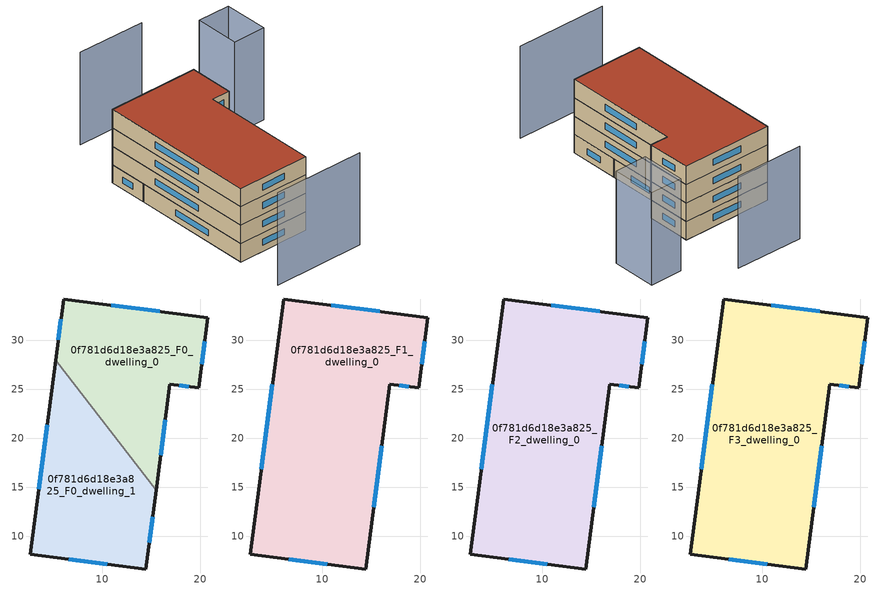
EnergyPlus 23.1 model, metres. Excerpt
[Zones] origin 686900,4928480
0f781d6d18e3a825_F0_dwelling_0
 floor ground (EU_floor_Construction): 15.49,14.67 16.9,25.52 19.82,25.14 20.74,32.31 6.05,34.21 5.24,27.97 z0
 wall outside (EU_wall_Construction): 5.24,27.97 6.05,34.21 20.74,32.31 19.82,25.14 16.9,25.52 15.49,14.67 z0:3
 wall to 0f781d6d18e3a825_F0_dwelling_1 (EU_wall_Construction): 15.49,14.67 5.24,27.97 z0:3
 window (EU_Window_Construction): 5.51,30.05 5.78,32.13 / 10.94,33.58 15.85,32.95 / 20.44,29.92 20.13,27.53 / 18.85,25.27 17.87,25.4 / 16.43,21.91 15.96,18.29 z1:2
0f781d6d18e3a825_F0_dwelling_1
 floor ground (EU_floor_Construction): 14.45,6.65 15.49,14.67 5.24,27.97 2.68,8.17 z0
 wall outside (EU_wall_Construction): 15.49,14.67 14.45,6.65 2.68,8.17 5.24,27.97 z0:3
 window (EU_Window_Construction): 15.15,12 14.8,9.33 / 10.53,7.16 6.6,7.67 / 3.53,14.77 4.38,21.37 z1:2
0f781d6d18e3a825_F1_dwelling_0
 floor to 0f781d6d18e3a825_F0_dwelling_0 (EU_floor_Construction): 15.49,14.67 16.9,25.52 19.82,25.14 20.74,32.31 6.04,34.21 5.24,27.97 z3
 floor to 0f781d6d18e3a825_F0_dwelling_1 (EU_floor_Construction): 14.45,6.65 15.49,14.67 5.24,27.97 2.67,8.17 z3
 wall outside (EU_wall_Construction): 16.9,25.52 14.45,6.65 2.68,8.17 6.05,34.21 20.74,32.31 19.82,25.14 16.9,25.52 z3:6
 window (EU_Window_Construction): 16.08,19.23 15.27,12.94 / 10.53,7.16 6.6,7.67 / 3.8,16.85 4.92,25.53 / 10.94,33.58 15.85,32.95 / 20.44,29.92 20.13,27.53 / 18.85,25.27 17.87,25.4 z4:5
0f781d6d18e3a825_F2_dwelling_0
 floor to 0f781d6d18e3a825_F1_dwelling_0 (EU_floor_Construction): 14.45,6.65 16.9,25.52 19.82,25.14 20.74,32.31 6.04,34.21 2.67,8.17 z6
 wall outside (EU_wall_Construction): 16.9,25.52 14.45,6.65 2.68,8.17 6.05,34.21 20.74,32.31 19.82,25.14 16.9,25.52 z6:9
 window (EU_Window_Construction): 16.08,19.23 15.27,12.94 / 10.53,7.16 6.6,7.67 / 3.8,16.85 4.92,25.53 / 10.94,33.58 15.85,32.95 / 20.44,29.92 20.13,27.53 / 18.85,25.27 17.87,25.4 z7:8
0f781d6d18e3a825_F3_dwelling_0
 floor to 0f781d6d18e3a825_F2_dwelling_0 (EU_floor_Construction): 14.45,6.65 16.9,25.52 19.82,25.14 20.74,32.31 6.04,34.21 2.67,8.17 z9
 wall outside (EU_wall_Construction): 16.9,25.52 14.45,6.65 2.68,8.17 6.05,34.21 20.74,32.31 19.82,25.14 16.9,25.52 z9:12
 window (EU_Window_Construction): 16.08,19.23 15.27,12.94 / 10.53,7.16 6.6,7.67 / 3.8,16.85 4.92,25.53 / 10.94,33.58 15.85,32.95 / 20.44,29.92 20.13,27.53 / 18.85,25.27 17.87,25.4 z10:11
 roof outside (EU_roof_Construction): 20.74,32.31 19.82,25.14 16.9,25.52 14.45,6.65 2.68,8.17 6.05,34.21 z12
shading: 1.68,0.72 16.54,-1.21 / 21.38,42.19 10.37,43.72 / 26.05,29.51 26.97,36.67 / 26.97,36.67 32.24,36 / 32.24,36 31.33,28.84 / 31.33,28.84 26.05,29.51 z0:15
[Building]
EU S2 Campaign: North Axis=0; Terrain=City; Solar Distribution=FullExterior
[Site:Location]
Bologna: Latitude=44.5; Longitude=11.25; Time Zone=1; Elevation=37
[SizingPeriod:WeatherFileDays]
AnnualSizingPeriod: Begin Month=1; Begin Day of Month=1; End Month=12; End Day of Month=31; Day of Week for Start Day=Monday; Use Weather File Daylight Saving Period=No; Use Weather File Rain and Snow Indicators=No
[MATERIAL]
EU_InternalMass_Material: Roughness=MediumRough; Thickness=0.1; Conductivity=1; Density=1800; Specific Heat=900; Thermal Absorptance=0.9; Solar Absorptance=0.7; Visible Absorptance=0.7
[MATERIAL:NOMASS] Roughness=MediumRough; Thermal Absorptance=0.9; Solar Absorptance=0.7; Visible Absorptance=0.7
Name | Thermal Resistance
EU_wall_NoMass | 0.937881
EU_roof_NoMass | 0.548572
EU_floor_NoMass | 0.71348
[WINDOWMATERIAL:SIMPLEGLAZINGSYSTEM]
EU_Window_SimpleGlazing: UFactor=4.25633; Solar Heat Gain Coefficient=0.85; Visible Transmittance=0.85
[CONSTRUCTION]
EU_wall_Construction: EU_wall_NoMass
EU_roof_Construction: EU_roof_NoMass
EU_floor_Construction: EU_floor_NoMass
EU_InternalMass_Construction: EU_InternalMass_Material
EU_Window_Construction: EU_Window_SimpleGlazing
[ZONE] Type=1; Multiplier=1; Ceiling Height=autocalculate; Floor Area=autocalculate; Part of Total Floor Area=Yes
Name | Volume
0f781d6d18e3a825_F0_dwelling_0 | 499.759
0f781d6d18e3a825_F1_dwelling_0; 0f781d6d18e3a825_F2_dwelling_0; 0f781d6d18e3a825_F3_dwelling_0 | 999.441
0f781d6d18e3a825_F0_dwelling_1 | 499.708
[INTERNALMASS] Construction=EU_InternalMass_Construction
Name | Zone or ZoneList | Surface Area
0f781d6d18e3a825_F0_dwelling_0_EU_InternalMass | 0f781d6d18e3a825_F0_dwelling_0 | 166.586
0f781d6d18e3a825_F0_dwelling_1_EU_InternalMass | 0f781d6d18e3a825_F0_dwelling_1 | 166.569
0f781d6d18e3a825_F1_dwelling_0_EU_InternalMass | 0f781d6d18e3a825_F1_dwelling_0 | 333.147
0f781d6d18e3a825_F2_dwelling_0_EU_InternalMass | 0f781d6d18e3a825_F2_dwelling_0 | 333.147
0f781d6d18e3a825_F3_dwelling_0_EU_InternalMass | 0f781d6d18e3a825_F3_dwelling_0 | 333.147
[OTHEREQUIPMENT] Fuel Type=Electricity; Design Level Calculation Method=Watts/Area; Power per Zone Floor Area=1; Fraction Latent=0; Fraction Radiant=0; Fraction Lost=0; Carbon Dioxide Generation Rate=0; EndUse Subcategory=EU_Step8_InternalGains
Name | Zone or ZoneList or Space or SpaceList | Schedule
EU_Step8_InternalGain_0f781d6d18e3a825_F0_dwelling_0_f000 | 0f781d6d18e3a825_F0_dwelling_0 | EU_Step8_GainSchedule_0f781d6d18e3a825_F0_dwelling_0_f000
EU_Step8_InternalGain_0f781d6d18e3a825_F0_dwelling_1_f000 | 0f781d6d18e3a825_F0_dwelling_1 | EU_Step8_GainSchedule_0f781d6d18e3a825_F0_dwelling_1_f000
EU_Step8_InternalGain_0f781d6d18e3a825_F1_dwelling_0_f000 | 0f781d6d18e3a825_F1_dwelling_0 | EU_Step8_GainSchedule_0f781d6d18e3a825_F1_dwelling_0_f000
EU_Step8_InternalGain_0f781d6d18e3a825_F2_dwelling_0_f000 | 0f781d6d18e3a825_F2_dwelling_0 | EU_Step8_GainSchedule_0f781d6d18e3a825_F2_dwelling_0_f000
EU_Step8_InternalGain_0f781d6d18e3a825_F3_dwelling_0_f000 | 0f781d6d18e3a825_F3_dwelling_0 | EU_Step8_GainSchedule_0f781d6d18e3a825_F3_dwelling_0_f000
[ZONEVENTILATION:DESIGNFLOWRATE] Schedule=EU_AlwaysOn; Design Flow Rate Calculation Method=AirChanges/Hour; Air Changes per Hour=0.687892; Ventilation Type=Natural; Fan Pressure Rise=0; Fan Total Efficiency=1; Constant Term Coefficient=1; Temperature Term Coefficient=0; Velocity Term Coefficient=0; Velocity Squared Term Coefficient=0; Minimum Indoor Temperature=-100; Maximum Indoor Temperature=100; Delta Temperature=-100; Minimum Outdoor Temperature=-100; Maximum Outdoor Temperature=100; Maximum Wind Speed=40
Name | Zone or ZoneList or Space or SpaceList
EU_ConstantAir_0f781d6d18e3a825_F0_dwelling_0 | 0f781d6d18e3a825_F0_dwelling_0
EU_ConstantAir_0f781d6d18e3a825_F0_dwelling_1 | 0f781d6d18e3a825_F0_dwelling_1
EU_ConstantAir_0f781d6d18e3a825_F1_dwelling_0 | 0f781d6d18e3a825_F1_dwelling_0
EU_ConstantAir_0f781d6d18e3a825_F2_dwelling_0 | 0f781d6d18e3a825_F2_dwelling_0
EU_ConstantAir_0f781d6d18e3a825_F3_dwelling_0 | 0f781d6d18e3a825_F3_dwelling_0
[HVACTEMPLATE:THERMOSTAT] Constant Heating Setpoint=20; Constant Cooling Setpoint=50
EU_HeatOnly_0f781d6d18e3a825_F0_dwelling_0; EU_HeatOnly_0f781d6d18e3a825_F0_dwelling_1; EU_HeatOnly_0f781d6d18e3a825_F1_dwelling_0; EU_HeatOnly_0f781d6d18e3a825_F2_dwelling_0; EU_HeatOnly_0f781d6d18e3a825_F3_dwelling_0
[HVACTEMPLATE:ZONE:IDEALLOADSAIRSYSTEM] System Availability Schedule=EU_AlwaysOn; Maximum Heating Supply Air Temperature=50; Minimum Cooling Supply Air Temperature=13; Maximum Heating Supply Air Humidity Ratio=0.0156; Minimum Cooling Supply Air Humidity Ratio=0.0077; Heating Limit=NoLimit; Cooling Limit=NoLimit; Heating Availability Schedule=EU_AlwaysOn; Cooling Availability Schedule=EU_CoolingOff; Dehumidification Control Type=ConstantSensibleHeatRatio; Cooling Sensible Heat Ratio=0.7; Dehumidification Setpoint=60; Humidification Control Type=None; Humidification Setpoint=30; Outdoor Air Method=None; Outdoor Air Flow Rate per Person=0.00944; Outdoor Air Flow Rate per Zone Floor Area=0; Outdoor Air Flow Rate per Zone=0; Demand Controlled Ventilation Type=None; Outdoor Air Economizer Type=NoEconomizer; Heat Recovery Type=None; Sensible Heat Recovery Effectiveness=0.7; Latent Heat Recovery Effectiveness=0.65
Name | Template Thermostat
0f781d6d18e3a825_F0_dwelling_0 | EU_HeatOnly_0f781d6d18e3a825_F0_dwelling_0
0f781d6d18e3a825_F0_dwelling_1 | EU_HeatOnly_0f781d6d18e3a825_F0_dwelling_1
0f781d6d18e3a825_F1_dwelling_0 | EU_HeatOnly_0f781d6d18e3a825_F1_dwelling_0
0f781d6d18e3a825_F2_dwelling_0 | EU_HeatOnly_0f781d6d18e3a825_F2_dwelling_0
0f781d6d18e3a825_F3_dwelling_0 | EU_HeatOnly_0f781d6d18e3a825_F3_dwelling_0
[SIZING:ZONE] Zone Cooling Design Supply Air Temperature Input Method=SupplyAirTemperature; Zone Cooling Design Supply Air Temperature=13; Zone Heating Design Supply Air Temperature Input Method=SupplyAirTemperature; Zone Heating Design Supply Air Temperature=50; Zone Cooling Design Supply Air Humidity Ratio=0.008; Zone Heating Design Supply Air Humidity Ratio=0.008; Cooling Design Air Flow Method=DesignDay; Cooling Design Air Flow Rate=0; Cooling Minimum Air Flow per Zone Floor Area=0.000762; Cooling Minimum Air Flow=0; Cooling Minimum Air Flow Fraction=0.2; Heating Design Air Flow Method=DesignDay; Heating Design Air Flow Rate=0; Heating Maximum Air Flow per Zone Floor Area=0.002032; Heating Maximum Air Flow=0.141576; Heating Maximum Air Flow Fraction=0.3; Account for Dedicated Outdoor Air System=No; Dedicated Outdoor Air System Control Strategy=NeutralSupplyAir; Dedicated Outdoor Air Low Setpoint Temperature for Design=autosize; Dedicated Outdoor Air High Setpoint Temperature for Design=autosize; Zone Load Sizing Method=Sensible Load Only No Latent Load; Zone Latent Cooling Design Supply Air Humidity Ratio Input Method=HumidityRatioDifference; Zone Cooling Design Supply Air Humidity Ratio Difference=0.005; Zone Latent Heating Design Supply Air Humidity Ratio Input Method=HumidityRatioDifference; Zone Humidification Design Supply Air Humidity Ratio Difference=0.005
0f781d6d18e3a825_F0_dwelling_0; 0f781d6d18e3a825_F0_dwelling_1; 0f781d6d18e3a825_F1_dwelling_0; 0f781d6d18e3a825_F2_dwelling_0; 0f781d6d18e3a825_F3_dwelling_0
[SCHEDULE:CONSTANT]
Name | Hourly Value
EU_AlwaysOn | 1
EU_CoolingOff | 0
[SCHEDULE:FILE] Column Number=1; Rows to Skip at Top=0; Number of Hours of Data=8760; Column Separator=Comma; Interpolate to Timestep=No; Minutes per Item=60; Adjust Schedule for Daylight Savings=Yes
Name | File
EU_Step8_GainSchedule_0f781d6d18e3a825_F0_dwelling_0_f000 | ../../schedules/0f781d6d18e3a825/0f781d6d18e3a825_F0_dwelling_0_f000_gain.csv
EU_Step8_GainSchedule_0f781d6d18e3a825_F0_dwelling_1_f000 | ../../schedules/0f781d6d18e3a825/0f781d6d18e3a825_F0_dwelling_1_f000_gain.csv
EU_Step8_GainSchedule_0f781d6d18e3a825_F1_dwelling_0_f000 | ../../schedules/0f781d6d18e3a825/0f781d6d18e3a825_F1_dwelling_0_f000_gain.csv
EU_Step8_GainSchedule_0f781d6d18e3a825_F2_dwelling_0_f000 | ../../schedules/0f781d6d18e3a825/0f781d6d18e3a825_F2_dwelling_0_f000_gain.csv
EU_Step8_GainSchedule_0f781d6d18e3a825_F3_dwelling_0_f000 | ../../schedules/0f781d6d18e3a825/0f781d6d18e3a825_F3_dwelling_0_f000_gain.csv
